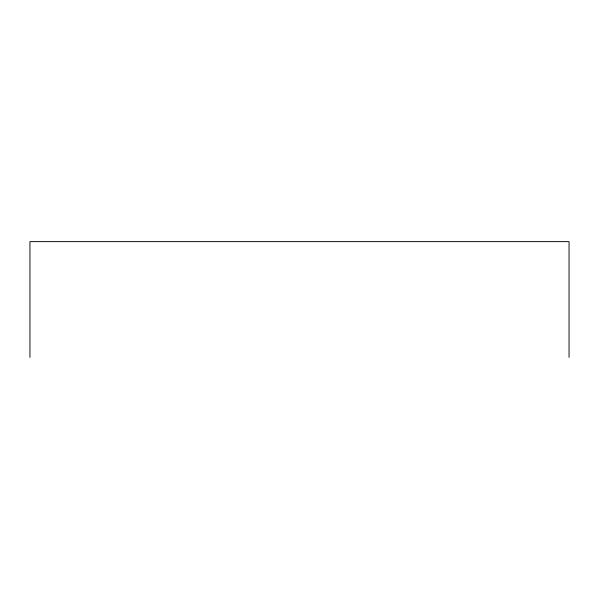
<?xml version="1.0" encoding="UTF-8"?>
<svg xmlns="http://www.w3.org/2000/svg" width="599" height="599" viewBox="0 0 599 599"><rect width="100%" height="100%" fill="white"/><g stroke="black" fill="none" stroke-linecap="round" stroke-linejoin="round"><path stroke-width="0.9" d="M569.05 357.378L569.05 241.622L29.95 241.622L29.95 357.378"/></g></svg>
